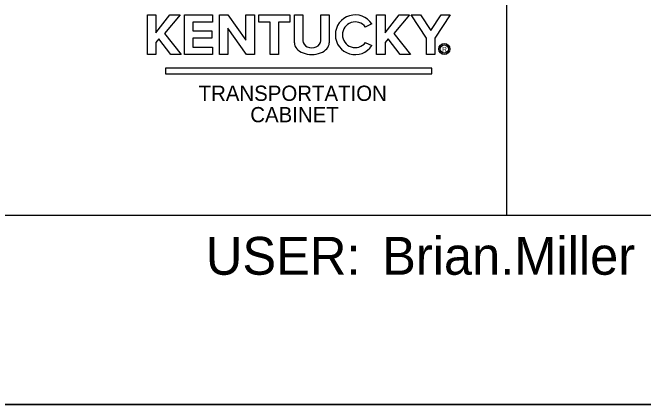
# Model space of a CAD drawing. Extents: x 0 to 36, y 0 to 22.
# Drawn here: x 7.981 to 9.648, y 0 to 1.035 of the extents above; entities that cross this region are included whole.
import ezdxf

# ---------------------------------------------------------------- set-up
doc = ezdxf.new("R2010")
doc.units = 0
for name, color, linetype in [('SB_PL_BORDER', 7, 'Continuous'), ('SB_PL_CUTLINE2_PR', 7, 'Continuous'), ('SB_PL_CUTLINE_PR', 7, 'Continuous'), ('SB_PL_SBL0_PR', 7, 'Continuous'), ('SB_PL_SBL4_PR', 7, 'Continuous'), ('SB_PL_SBTXT0_PT', 7, 'Continuous')]:
    doc.layers.add(name, color=color, linetype=linetype)

msp = doc.modelspace()

# ---------------------------------------------------------------- linework, layer by layer
at = {"layer": 'SB_PL_BORDER'}
msp.add_lwpolyline([(35.5002, 21.5001), (2.5, 21.5001), (2.5, 1.475), (0, 0), (0, 22), (36, 22), (36, 0), (0, 0), (2.5, 1.475), (35.5002, 1.475)], close=True, dxfattribs=at)
at = {"layer": 'SB_PL_CUTLINE2_PR'}
msp.add_lwpolyline([(36, 0), (36, 22), (2, 22), (2, 0)], close=True, dxfattribs=at)
at = {"layer": 'SB_PL_CUTLINE_PR'}
for points in [[(0, 22), (36, 22), (36, 0), (0, 0)], [(0.0001, 22), (36, 22), (36, 0.0001), (0.0001, 0.0001)]]:
    msp.add_lwpolyline(points, close=True, dxfattribs=at)
at = {"layer": 'SB_PL_SBL0_PR'}
for p, q in [((8.9301, 1.0053), (8.913, 0.9972)), ((8.913, 0.9563), (8.9301, 0.9482))]:
    msp.add_line(p, q, dxfattribs=at)
for points in [[(8.4237, 1.0291), (8.3821, 0.9799), (8.4262, 0.9245), (8.3987, 0.9245), (8.3673, 0.9663), (8.3592, 0.9566), (8.3592, 0.9245), (8.3369, 0.9245), (8.3369, 1.0291), (8.3592, 1.0291), (8.3592, 0.9821), (8.3966, 1.0291)], [(8.4571, 0.9681), (8.4571, 0.9438), (8.5089, 0.9438), (8.5089, 0.9245), (8.4349, 0.9245), (8.4349, 1.0291), (8.5089, 1.0291), (8.5089, 1.0098), (8.4571, 1.0098), (8.4571, 0.9875), (8.5073, 0.9875), (8.5073, 0.9681)], [(8.5993, 0.9245), (8.5493, 0.9941), (8.5493, 0.9245), (8.5271, 0.9245), (8.5271, 1.0291), (8.5494, 1.0291), (8.5975, 0.9621), (8.5975, 1.0291), (8.6197, 1.0291), (8.6197, 0.9245)], [(8.6835, 1.0098), (8.6835, 0.9245), (8.6612, 0.9245), (8.6612, 1.0098), (8.6313, 1.0098), (8.6313, 1.0291), (8.7138, 1.0291), (8.7138, 1.0098)], [(9.0297, 1.0291), (8.9881, 0.9799), (9.0322, 0.9245), (9.0048, 0.9245), (8.9734, 0.9663), (8.9652, 0.9566), (8.9652, 0.9245), (8.9429, 0.9245), (8.9429, 1.0291), (8.9652, 1.0291), (8.9652, 0.9821), (9.0026, 1.0291)], [(9.1375, 1.0291), (9.0971, 0.9678), (9.0971, 0.9245), (9.0749, 0.9245), (9.0749, 0.9678), (9.0346, 1.0291), (9.0587, 1.0291), (9.086, 0.9876), (9.1133, 1.0291)], [(8.3845, 0.8731), (9.089, 0.8731), (9.089, 0.8889), (8.3845, 0.8889)]]:
    msp.add_lwpolyline(points, close=True, dxfattribs=at)
for points in [[(8.7255, 0.9553), (8.7255, 1.0291), (8.7477, 1.0291), (8.7477, 0.9607)], [(8.7954, 0.9607), (8.7954, 1.0291), (8.8176, 1.0291), (8.8176, 0.9553)]]:
    msp.add_lwpolyline(points, dxfattribs=at)
for radius in [0.0145, 0.011]:
    msp.add_circle((9.1219, 0.9391), radius, dxfattribs=at)
for radius, start, end in [(0.0524, 32.9605, 327.0395), (0.0338, 37.2902, 322.7098)]:
    msp.add_arc((8.8862, 0.9767), radius, start, end, dxfattribs=at)
for centre, major_axis, ratio in [((8.7715, 0.9553), (-0.0461, 0), 0.667906), ((8.7715, 0.9607), (-0.0238, 0), 0.766361)]:
    msp.add_ellipse(centre, major_axis=major_axis, ratio=ratio, start_param=0, end_param=3.141593, dxfattribs=at)
at = {"layer": 'SB_PL_SBL4_PR'}
msp.add_line((9.2871, 0.5), (9.2871, 1.475), dxfattribs=at)
msp.add_lwpolyline([(2.5, 0.5), (35.5002, 0.5), (35.5002, 21.5001), (2.5, 21.5001)], close=True, dxfattribs=at)

# ---------------------------------------------------------------- texts
at = {"layer": 'SB_PL_SBL0_PR'}
for s, height, p in [('R', 0.0126, (9.1159, 0.9319)), ('TRANSPORTATION', 0.040342, (8.4723, 0.802)), ('CABINET', 0.04034, (8.6089, 0.7455))]:
    msp.add_text(s, height=height, dxfattribs=at).set_placement(p)
at = {"layer": 'SB_PL_SBTXT0_PT'}
for s, height, p in [('USER: ', 0.1, (8.4915, 0.3426)), ('Brian.Miller', 0.100001, (8.9574, 0.3426))]:
    msp.add_text(s, height=height, dxfattribs=at).set_placement(p)

doc.saveas('drawing.dxf')
